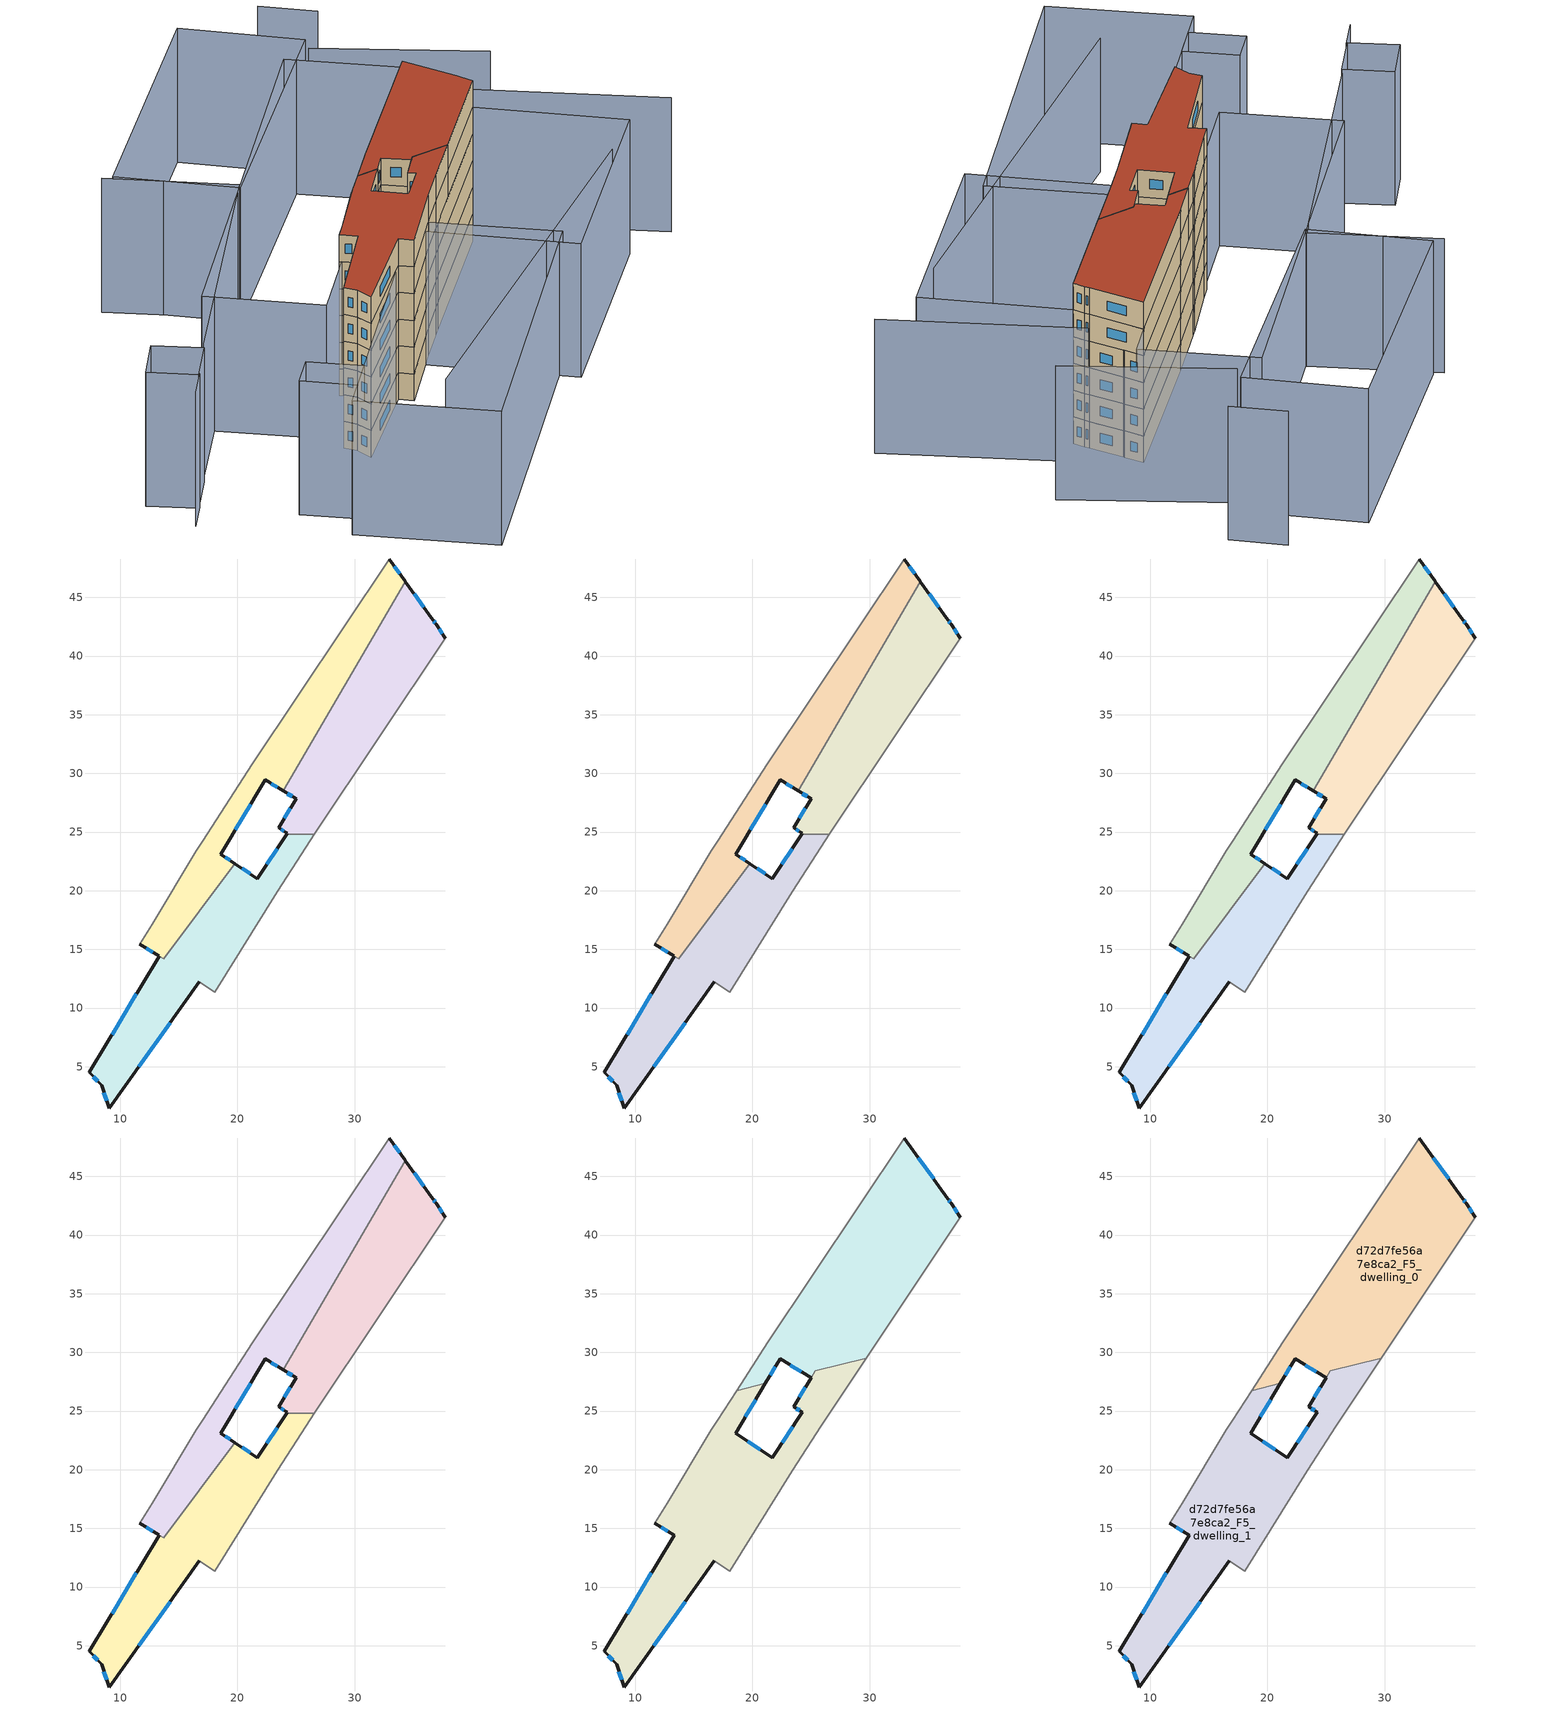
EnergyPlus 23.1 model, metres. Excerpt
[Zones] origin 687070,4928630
d72d7fe56a7e8ca2_F0_dwelling_0
 floor ground (EU_floor_Construction): 34.32,46.35 36.65,43.11 36.94,42.71 37.7,41.53 26.57,24.8 24.19,24.8 24.26,24.91 24.19,24.95 23.51,25.36 25.01,27.84 23.91,28.5 z0
 wall outside (EU_wall_Construction): 24.19,24.8 24.26,24.91 / 23.91,28.5 25.01,27.84 23.51,25.36 24.19,24.95 24.26,24.91 / 37.7,41.53 36.94,42.71 36.65,43.11 34.32,46.35 z0:3
 wall adiabatic (EU_wall_Construction): 26.57,24.8 37.7,41.53 z0:3
 wall to d72d7fe56a7e8ca2_F0_dwelling_2 (EU_wall_Construction): 24.19,24.8 26.57,24.8 z0:3
 wall to d72d7fe56a7e8ca2_F0_dwelling_1 (EU_wall_Construction): 34.32,46.35 23.91,28.5 z0:3
 window (EU_Window_Construction): 23.73,25.22 23.97,25.08 / 24.53,27.03 24,26.16 / 24.27,28.28 24.66,28.05 / 35.89,44.16 35.08,45.29 / 36.85,42.84 36.75,42.97 / 37.45,41.91 37.19,42.32 z0.98:2.02
d72d7fe56a7e8ca2_F0_dwelling_1
 floor ground (EU_floor_Construction): 32.93,48.26 34.29,46.39 34.32,46.35 23.91,28.5 22.36,29.44 18.57,23.13 19.78,22.32 13.72,14.2 11.68,15.43 12.74,17.13 16.51,23.39 16.99,24.18 21.29,30.85 z0
 wall outside (EU_wall_Construction): 11.68,15.43 13.32,14.44 / 34.32,46.35 34.29,46.39 32.93,48.26 / 19.78,22.32 18.57,23.13 22.36,29.44 23.91,28.5 z0:3
 wall adiabatic (EU_wall_Construction): 32.93,48.26 21.29,30.85 16.99,24.18 16.51,23.39 12.74,17.13 11.68,15.43 z0:3
 wall to d72d7fe56a7e8ca2_F0_dwelling_2 (EU_wall_Construction): 13.32,14.44 13.72,14.2 19.78,22.32 z0:3
 window (EU_Window_Construction): 12.22,15.11 12.79,14.76 / 33.85,47 33.37,47.66 / 22.87,29.13 23.41,28.8 / 19.81,25.18 21.13,27.38 / 19.39,22.58 18.97,22.86 z0.98:2.02
d72d7fe56a7e8ca2_F0_dwelling_2
 floor ground (EU_floor_Construction): 26.57,24.8 25.88,23.77 23.39,19.91 18.09,11.35 16.77,12.26 9.07,1.49 8.42,3.42 7.39,4.52 13.32,14.44 13.72,14.2 19.78,22.32 21.71,21.03 24.19,24.8 z0
 wall outside (EU_wall_Construction): 13.32,14.44 7.39,4.52 8.42,3.42 9.07,1.49 16.77,12.26 / 24.19,24.8 21.71,21.03 19.78,22.32 z0:3
 wall adiabatic (EU_wall_Construction): 16.77,12.26 18.09,11.35 23.39,19.91 25.88,23.77 26.57,24.8 z0:3
 window (EU_Window_Construction): 11.58,4.99 14.27,8.75 / 8.64,2.79 8.86,2.11 / 7.73,4.16 8.09,3.77 / 11.4,11.21 9.32,7.74 / 21.09,21.45 20.41,21.9 / 23.39,23.57 22.52,22.25 z0.98:2.02
d72d7fe56a7e8ca2_F1_dwelling_0
 floor to d72d7fe56a7e8ca2_F0_dwelling_0 (EU_floor_Construction): 34.32,46.35 36.65,43.11 36.94,42.71 37.7,41.53 26.57,24.8 24.19,24.8 24.26,24.91 24.19,24.95 23.51,25.36 25.01,27.84 23.91,28.5 z3
 wall outside (EU_wall_Construction): 24.19,24.8 24.26,24.91 / 23.91,28.5 25.01,27.84 23.51,25.36 24.19,24.95 24.26,24.91 / 37.7,41.53 36.94,42.71 36.65,43.11 34.32,46.35 z3:6
 wall adiabatic (EU_wall_Construction): 26.57,24.8 37.7,41.53 z3:6
 wall to d72d7fe56a7e8ca2_F1_dwelling_2 (EU_wall_Construction): 24.19,24.8 26.57,24.8 z3:6
 wall to d72d7fe56a7e8ca2_F1_dwelling_1 (EU_wall_Construction): 34.32,46.35 23.91,28.5 z3:6
 window (EU_Window_Construction): 23.73,25.22 23.97,25.08 / 24.53,27.03 24,26.16 / 24.27,28.28 24.66,28.05 / 35.89,44.16 35.08,45.29 / 36.85,42.84 36.75,42.97 / 37.45,41.91 37.19,42.32 z3.98:5.02
d72d7fe56a7e8ca2_F1_dwelling_1
 floor to d72d7fe56a7e8ca2_F0_dwelling_1 (EU_floor_Construction): 32.93,48.26 34.29,46.39 34.32,46.35 23.91,28.5 22.36,29.44 18.57,23.13 19.78,22.32 13.72,14.2 11.68,15.43 12.74,17.13 16.51,23.39 16.99,24.18 21.29,30.85 z3
 wall outside (EU_wall_Construction): 11.68,15.43 13.32,14.44 / 34.32,46.35 34.29,46.39 32.93,48.26 / 19.78,22.32 18.57,23.13 22.36,29.44 23.91,28.5 z3:6
 wall adiabatic (EU_wall_Construction): 32.93,48.26 21.29,30.85 16.99,24.18 16.51,23.39 12.74,17.13 11.68,15.43 z3:6
 wall to d72d7fe56a7e8ca2_F1_dwelling_2 (EU_wall_Construction): 13.32,14.44 13.72,14.2 19.78,22.32 z3:6
 window (EU_Window_Construction): 12.22,15.11 12.79,14.76 / 33.85,47 33.37,47.66 / 22.87,29.13 23.41,28.8 / 19.81,25.18 21.13,27.38 / 19.39,22.58 18.97,22.86 z3.98:5.02
d72d7fe56a7e8ca2_F1_dwelling_2
 floor to d72d7fe56a7e8ca2_F0_dwelling_2 (EU_floor_Construction): 26.57,24.8 25.88,23.77 23.39,19.91 18.09,11.35 16.77,12.26 9.07,1.49 8.42,3.42 7.39,4.52 13.32,14.44 13.72,14.2 19.78,22.32 21.71,21.03 24.19,24.8 z3
 wall outside (EU_wall_Construction): 13.32,14.44 7.39,4.52 8.42,3.42 9.07,1.49 16.77,12.26 / 24.19,24.8 21.71,21.03 19.78,22.32 z3:6
 wall adiabatic (EU_wall_Construction): 16.77,12.26 18.09,11.35 23.39,19.91 25.88,23.77 26.57,24.8 z3:6
 window (EU_Window_Construction): 11.58,4.99 14.27,8.75 / 8.64,2.79 8.86,2.11 / 7.73,4.16 8.09,3.77 / 11.4,11.21 9.32,7.74 / 21.09,21.45 20.41,21.9 / 23.39,23.57 22.52,22.25 z3.98:5.02
d72d7fe56a7e8ca2_F2_dwelling_0
 floor to d72d7fe56a7e8ca2_F1_dwelling_0 (EU_floor_Construction): 34.32,46.35 36.65,43.11 36.94,42.71 37.7,41.53 26.57,24.8 24.19,24.8 24.26,24.91 24.19,24.95 23.51,25.36 25.01,27.84 23.91,28.5 z6
 wall outside (EU_wall_Construction): 24.19,24.8 24.26,24.91 / 23.91,28.5 25.01,27.84 23.51,25.36 24.19,24.95 24.26,24.91 / 37.7,41.53 36.94,42.71 36.65,43.11 34.32,46.35 z6:9
 wall adiabatic (EU_wall_Construction): 26.57,24.8 37.7,41.53 z6:9
 wall to d72d7fe56a7e8ca2_F2_dwelling_2 (EU_wall_Construction): 24.19,24.8 26.57,24.8 z6:9
 wall to d72d7fe56a7e8ca2_F2_dwelling_1 (EU_wall_Construction): 34.32,46.35 23.91,28.5 z6:9
 window (EU_Window_Construction): 23.73,25.22 23.97,25.08 / 24.53,27.03 24,26.16 / 24.27,28.28 24.66,28.05 / 35.89,44.16 35.08,45.29 / 36.85,42.84 36.75,42.97 / 37.45,41.91 37.19,42.32 z6.98:8.02
d72d7fe56a7e8ca2_F2_dwelling_1
 floor to d72d7fe56a7e8ca2_F1_dwelling_1 (EU_floor_Construction): 32.93,48.26 34.29,46.39 34.32,46.35 23.91,28.5 22.36,29.44 18.57,23.13 19.78,22.32 13.72,14.2 11.68,15.43 12.74,17.13 16.51,23.39 16.99,24.18 21.29,30.85 z6
 wall outside (EU_wall_Construction): 11.68,15.43 13.32,14.44 / 34.32,46.35 34.29,46.39 32.93,48.26 / 19.78,22.32 18.57,23.13 22.36,29.44 23.91,28.5 z6:9
 wall adiabatic (EU_wall_Construction): 32.93,48.26 21.29,30.85 16.99,24.18 16.51,23.39 12.74,17.13 11.68,15.43 z6:9
 wall to d72d7fe56a7e8ca2_F2_dwelling_2 (EU_wall_Construction): 13.32,14.44 13.72,14.2 19.78,22.32 z6:9
 window (EU_Window_Construction): 12.22,15.11 12.79,14.76 / 33.85,47 33.37,47.66 / 22.87,29.13 23.41,28.8 / 19.81,25.18 21.13,27.38 / 19.39,22.58 18.97,22.86 z6.98:8.02
d72d7fe56a7e8ca2_F2_dwelling_2
 floor to d72d7fe56a7e8ca2_F1_dwelling_2 (EU_floor_Construction): 26.57,24.8 25.88,23.77 23.39,19.91 18.09,11.35 16.77,12.26 9.07,1.49 8.42,3.42 7.39,4.52 13.32,14.44 13.72,14.2 19.78,22.32 21.71,21.03 24.19,24.8 z6
 wall outside (EU_wall_Construction): 13.32,14.44 7.39,4.52 8.42,3.42 9.07,1.49 16.77,12.26 / 24.19,24.8 21.71,21.03 19.78,22.32 z6:9
 wall adiabatic (EU_wall_Construction): 16.77,12.26 18.09,11.35 23.39,19.91 25.88,23.77 26.57,24.8 z6:9
 window (EU_Window_Construction): 11.58,4.99 14.27,8.75 / 8.64,2.79 8.86,2.11 / 7.73,4.16 8.09,3.77 / 11.4,11.21 9.32,7.74 / 21.09,21.45 20.41,21.9 / 23.39,23.57 22.52,22.25 z6.98:8.02
d72d7fe56a7e8ca2_F3_dwelling_0
 floor to d72d7fe56a7e8ca2_F2_dwelling_0 (EU_floor_Construction): 34.32,46.35 36.65,43.11 36.94,42.71 37.7,41.53 26.57,24.8 24.19,24.8 24.26,24.91 24.19,24.95 23.51,25.36 25.01,27.84 23.91,28.5 z9
 wall outside (EU_wall_Construction): 24.19,24.8 24.26,24.91 / 23.91,28.5 25.01,27.84 23.51,25.36 24.19,24.95 24.26,24.91 / 37.7,41.53 36.94,42.71 36.65,43.11 34.32,46.35 z9:12
 wall adiabatic (EU_wall_Construction): 26.57,24.8 37.7,41.53 z9:12
 wall to d72d7fe56a7e8ca2_F3_dwelling_2 (EU_wall_Construction): 24.19,24.8 26.57,24.8 z9:12
 wall to d72d7fe56a7e8ca2_F3_dwelling_1 (EU_wall_Construction): 34.32,46.35 23.91,28.5 z9:12
 window (EU_Window_Construction): 23.73,25.22 23.97,25.08 / 24.53,27.03 24,26.16 / 24.27,28.28 24.66,28.05 / 35.89,44.16 35.08,45.29 / 36.85,42.84 36.75,42.97 / 37.45,41.91 37.19,42.32 z9.98:11.02
d72d7fe56a7e8ca2_F3_dwelling_1
 floor to d72d7fe56a7e8ca2_F2_dwelling_1 (EU_floor_Construction): 32.93,48.26 34.29,46.39 34.32,46.35 23.91,28.5 22.36,29.44 18.57,23.13 19.78,22.32 13.72,14.2 11.68,15.43 12.74,17.13 16.51,23.39 16.99,24.18 21.29,30.85 z9
 wall outside (EU_wall_Construction): 11.68,15.43 13.32,14.44 / 34.32,46.35 34.29,46.39 32.93,48.26 / 19.78,22.32 18.57,23.13 22.36,29.44 23.91,28.5 z9:12
 wall adiabatic (EU_wall_Construction): 32.93,48.26 21.29,30.85 16.99,24.18 16.51,23.39 12.74,17.13 11.68,15.43 z9:12
 wall to d72d7fe56a7e8ca2_F3_dwelling_2 (EU_wall_Construction): 13.32,14.44 13.72,14.2 19.78,22.32 z9:12
 window (EU_Window_Construction): 12.22,15.11 12.79,14.76 / 33.85,47 33.37,47.66 / 22.87,29.13 23.41,28.8 / 19.81,25.18 21.13,27.38 / 19.39,22.58 18.97,22.86 z9.98:11.02
d72d7fe56a7e8ca2_F3_dwelling_2
 floor to d72d7fe56a7e8ca2_F2_dwelling_2 (EU_floor_Construction): 26.57,24.8 25.88,23.77 23.39,19.91 18.09,11.35 16.77,12.26 9.07,1.49 8.42,3.42 7.39,4.52 13.32,14.44 13.72,14.2 19.78,22.32 21.71,21.03 24.19,24.8 z9
 wall outside (EU_wall_Construction): 13.32,14.44 7.39,4.52 8.42,3.42 9.07,1.49 16.77,12.26 / 24.19,24.8 21.71,21.03 19.78,22.32 z9:12
 wall adiabatic (EU_wall_Construction): 16.77,12.26 18.09,11.35 23.39,19.91 25.88,23.77 26.57,24.8 z9:12
 window (EU_Window_Construction): 11.58,4.99 14.27,8.75 / 8.64,2.79 8.86,2.11 / 7.73,4.16 8.09,3.77 / 11.4,11.21 9.32,7.74 / 21.09,21.45 20.41,21.9 / 23.39,23.57 22.52,22.25 z9.98:11.02
d72d7fe56a7e8ca2_F4_dwelling_0
 floor to d72d7fe56a7e8ca2_F3_dwelling_0 (EU_floor_Construction): 34.32,46.35 36.65,43.11 36.94,42.71 37.7,41.53 29.69,29.5 25.37,28.42 25.01,27.84 23.91,28.5 z12
 floor to d72d7fe56a7e8ca2_F3_dwelling_1 (EU_floor_Construction): 32.93,48.26 34.32,46.35 23.91,28.5 22.36,29.44 21.12,27.36 18.65,26.75 21.29,30.85 z12
 wall outside (EU_wall_Construction): 21.12,27.36 22.36,29.44 25.01,27.84 / 37.7,41.53 36.94,42.71 36.65,43.11 32.93,48.26 z12:15
 wall adiabatic (EU_wall_Construction): 32.93,48.26 21.29,30.85 18.65,26.75 / 29.69,29.5 37.7,41.53 z12:15
 wall to d72d7fe56a7e8ca2_F4_dwelling_1 (EU_wall_Construction): 18.65,26.75 21.12,27.36 / 25.01,27.84 25.37,28.42 29.69,29.5 z12:15
 window (EU_Window_Construction): 21.52,28.04 21.96,28.76 / 35.44,44.78 34.14,46.59 / 36.85,42.84 36.75,42.97 / 37.45,41.91 37.19,42.32 / 23.23,28.92 24.15,28.36 z12.98:14.02
d72d7fe56a7e8ca2_F4_dwelling_1
 floor to d72d7fe56a7e8ca2_F3_dwelling_0 (EU_floor_Construction): 29.69,29.5 26.57,24.8 24.19,24.8 24.26,24.91 23.51,25.36 25.37,28.42 z12
 floor to d72d7fe56a7e8ca2_F3_dwelling_2 (EU_floor_Construction): 26.57,24.8 25.88,23.77 23.39,19.91 18.09,11.35 16.77,12.26 9.07,1.49 8.42,3.42 7.39,4.52 13.32,14.44 13.72,14.2 19.78,22.32 21.71,21.03 24.19,24.8 z12
 floor to d72d7fe56a7e8ca2_F3_dwelling_1 (EU_floor_Construction): 21.12,27.36 18.57,23.13 19.78,22.32 13.72,14.2 11.68,15.43 12.74,17.13 16.51,23.39 16.99,24.18 18.65,26.75 z12
 wall outside (EU_wall_Construction): 11.68,15.43 13.32,14.44 7.39,4.52 8.42,3.42 9.07,1.49 16.77,12.26 / 25.01,27.84 23.51,25.36 24.26,24.91 21.71,21.03 18.57,23.13 21.12,27.36 z12:15
 wall adiabatic (EU_wall_Construction): 18.65,26.75 16.99,24.18 16.51,23.39 12.74,17.13 11.68,15.43 / 16.77,12.26 18.09,11.35 23.39,19.91 25.88,23.77 29.69,29.5 z12:15
 window (EU_Window_Construction): 8.64,2.79 8.86,2.11 / 7.73,4.16 8.09,3.77 / 11.4,11.21 9.32,7.74 / 12.22,15.1 12.79,14.76 / 19.4,24.5 20.29,25.98 / 20.69,21.71 19.59,22.44 / 23.43,23.64 22.54,22.29 / 23.76,25.21 24.02,25.05 / 11.58,4.99 14.27,8.75 / 24.53,27.03 24,26.16 z12.98:14.02
d72d7fe56a7e8ca2_F5_dwelling_0
 floor to d72d7fe56a7e8ca2_F4_dwelling_0 (EU_floor_Construction): 32.93,48.26 36.65,43.11 36.94,42.71 37.7,41.53 29.69,29.5 25.37,28.42 25.01,27.84 22.36,29.44 21.12,27.36 18.65,26.75 21.29,30.85 z15
 wall outside (EU_wall_Construction): 21.12,27.36 22.36,29.44 25.01,27.84 / 37.7,41.53 36.94,42.71 36.65,43.11 32.93,48.26 z15:18
 wall adiabatic (EU_wall_Construction): 32.93,48.26 21.29,30.85 18.65,26.75 / 29.69,29.5 37.7,41.53 z15:18
 wall to d72d7fe56a7e8ca2_F5_dwelling_1 (EU_wall_Construction): 18.65,26.75 21.12,27.36 / 25.01,27.84 25.37,28.42 29.69,29.5 z15:18
 window (EU_Window_Construction): 21.52,28.04 21.96,28.76 / 35.44,44.78 34.14,46.59 / 36.85,42.84 36.75,42.97 / 37.45,41.91 37.19,42.32 / 23.23,28.92 24.15,28.36 z15.98:17.02
 roof outside (EU_roof_Construction): 29.69,29.5 37.7,41.53 36.94,42.71 36.65,43.11 32.93,48.26 21.29,30.85 18.65,26.75 21.12,27.36 22.36,29.44 25.01,27.84 25.37,28.42 z18
d72d7fe56a7e8ca2_F5_dwelling_1
 floor to d72d7fe56a7e8ca2_F4_dwelling_1 (EU_floor_Construction): 29.69,29.5 25.88,23.77 23.39,19.91 18.09,11.35 16.77,12.26 9.07,1.49 8.42,3.42 7.39,4.52 13.32,14.44 11.68,15.43 12.74,17.13 16.51,23.39 16.99,24.18 18.65,26.75 21.12,27.36 18.57,23.13 21.71,21.03 24.26,24.91 23.51,25.36 25.37,28.42 z15
 wall outside (EU_wall_Construction): 11.68,15.43 13.32,14.44 7.39,4.52 8.42,3.42 9.07,1.49 16.77,12.26 / 25.01,27.84 23.51,25.36 24.26,24.91 21.71,21.03 18.57,23.13 21.12,27.36 z15:18
 wall adiabatic (EU_wall_Construction): 18.65,26.75 16.99,24.18 16.51,23.39 12.74,17.13 11.68,15.43 / 16.77,12.26 18.09,11.35 23.39,19.91 25.88,23.77 29.69,29.5 z15:18
 window (EU_Window_Construction): 8.64,2.79 8.86,2.11 / 7.73,4.16 8.09,3.77 / 11.4,11.21 9.32,7.74 / 12.22,15.1 12.79,14.76 / 19.4,24.5 20.29,25.98 / 20.69,21.71 19.59,22.44 / 23.43,23.64 22.54,22.29 / 23.76,25.21 24.02,25.05 / 11.58,4.99 14.27,8.75 / 24.53,27.03 24,26.16 z15.98:17.02
 roof outside (EU_roof_Construction): 18.09,11.35 23.39,19.91 25.88,23.77 29.69,29.5 25.37,28.42 23.51,25.36 24.26,24.91 21.71,21.03 18.57,23.13 21.12,27.36 18.65,26.75 16.99,24.18 16.51,23.39 12.74,17.13 11.68,15.43 13.32,14.44 7.39,4.52 8.42,3.42 9.07,1.49 16.77,12.26 z18
shading: -11.08,-1.78 -13.13,-5.42 / 11,-12.78 46.79,27.41 / -2.62,41.95 9.43,35.14 / 9.43,35.14 -8.08,4.13 / 56.72,35.46 37.97,45.92 / 32.06,67.34 27.02,70.8 / 44.28,52.21 27.92,60.15 / -0.33,-3.63 4.69,-6.81 / 4.69,-6.81 2.39,-10.44 / 2.39,-10.44 -2.63,-7.25 / -2.63,-7.25 -0.33,-3.63 / 13.28,-21.55 0.46,-13.44 / 0.46,-13.44 22.08,20.73 / 22.08,20.73 34.9,12.63 / 34.9,12.63 13.28,-21.55 / -15.94,0.65 -13.07,5.91 / -13.07,5.91 -8.36,3.34 / -8.36,3.34 -11.24,-1.92 / -11.24,-1.92 -15.94,0.65 / 22.21,18.25 37.7,41.53 / 37.7,41.53 50.99,32.69 / 50.99,32.69 35.5,9.41 / 35.5,9.41 22.21,18.25 / 35.37,52.1 6.68,7.08 / 6.68,7.08 -4.01,13.9 / -4.01,13.9 24.69,58.91 / 24.69,58.91 35.37,52.1 / -1.48,41.85 17.64,69.46 / 17.64,69.46 28.37,62.02 / 28.37,62.02 9.24,34.42 / 9.24,34.42 -1.48,41.85 z0:15
[Building]
EU S2 Campaign: North Axis=0; Terrain=City; Solar Distribution=FullExterior
[Site:Location]
Bologna: Latitude=44.5; Longitude=11.25; Time Zone=1; Elevation=37
[SizingPeriod:WeatherFileDays]
AnnualSizingPeriod: Begin Month=1; Begin Day of Month=1; End Month=12; End Day of Month=31; Day of Week for Start Day=Monday; Use Weather File Daylight Saving Period=No; Use Weather File Rain and Snow Indicators=No
[MATERIAL]
EU_InternalMass_Material: Roughness=MediumRough; Thickness=0.1; Conductivity=1; Density=1800; Specific Heat=900; Thermal Absorptance=0.9; Solar Absorptance=0.7; Visible Absorptance=0.7
[MATERIAL:NOMASS] Roughness=MediumRough; Thermal Absorptance=0.9; Solar Absorptance=0.7; Visible Absorptance=0.7
Name | Thermal Resistance
EU_wall_NoMass | 0.905828
EU_roof_NoMass | 0.37593
EU_floor_NoMass | 0.67114
[WINDOWMATERIAL:SIMPLEGLAZINGSYSTEM]
EU_Window_SimpleGlazing: UFactor=4.52486; Solar Heat Gain Coefficient=0.85; Visible Transmittance=0.85
[CONSTRUCTION]
EU_wall_Construction: EU_wall_NoMass
EU_roof_Construction: EU_roof_NoMass
EU_floor_Construction: EU_floor_NoMass
EU_InternalMass_Construction: EU_InternalMass_Material
EU_Window_Construction: EU_Window_SimpleGlazing
[ZONE] Type=1; Multiplier=1; Ceiling Height=autocalculate; Floor Area=autocalculate; Part of Total Floor Area=Yes
Name | Volume
d72d7fe56a7e8ca2_F0_dwelling_0 | 305.542
d72d7fe56a7e8ca2_F1_dwelling_0; d72d7fe56a7e8ca2_F2_dwelling_0; d72d7fe56a7e8ca2_F3_dwelling_0 | 305.543
d72d7fe56a7e8ca2_F4_dwelling_0; d72d7fe56a7e8ca2_F5_dwelling_0 | 459.593
d72d7fe56a7e8ca2_F0_dwelling_1; d72d7fe56a7e8ca2_F1_dwelling_1; d72d7fe56a7e8ca2_F2_dwelling_1; d72d7fe56a7e8ca2_F3_dwelling_1 | 305.958
d72d7fe56a7e8ca2_F4_dwelling_1 | 458.189
d72d7fe56a7e8ca2_F5_dwelling_1 | 458.197
d72d7fe56a7e8ca2_F0_dwelling_2; d72d7fe56a7e8ca2_F1_dwelling_2; d72d7fe56a7e8ca2_F2_dwelling_2; d72d7fe56a7e8ca2_F3_dwelling_2 | 306.302
[INTERNALMASS] Construction=EU_InternalMass_Construction
Name | Zone or ZoneList | Surface Area
d72d7fe56a7e8ca2_F0_dwelling_0_EU_InternalMass | d72d7fe56a7e8ca2_F0_dwelling_0 | 101.849
d72d7fe56a7e8ca2_F0_dwelling_1_EU_InternalMass | d72d7fe56a7e8ca2_F0_dwelling_1 | 101.986
d72d7fe56a7e8ca2_F0_dwelling_2_EU_InternalMass | d72d7fe56a7e8ca2_F0_dwelling_2 | 102.1
d72d7fe56a7e8ca2_F1_dwelling_0_EU_InternalMass | d72d7fe56a7e8ca2_F1_dwelling_0 | 101.849
d72d7fe56a7e8ca2_F1_dwelling_1_EU_InternalMass | d72d7fe56a7e8ca2_F1_dwelling_1 | 101.986
d72d7fe56a7e8ca2_F1_dwelling_2_EU_InternalMass | d72d7fe56a7e8ca2_F1_dwelling_2 | 102.1
d72d7fe56a7e8ca2_F2_dwelling_0_EU_InternalMass | d72d7fe56a7e8ca2_F2_dwelling_0 | 101.849
d72d7fe56a7e8ca2_F2_dwelling_1_EU_InternalMass | d72d7fe56a7e8ca2_F2_dwelling_1 | 101.986
d72d7fe56a7e8ca2_F2_dwelling_2_EU_InternalMass | d72d7fe56a7e8ca2_F2_dwelling_2 | 102.1
d72d7fe56a7e8ca2_F3_dwelling_0_EU_InternalMass | d72d7fe56a7e8ca2_F3_dwelling_0 | 101.849
d72d7fe56a7e8ca2_F3_dwelling_1_EU_InternalMass | d72d7fe56a7e8ca2_F3_dwelling_1 | 101.986
d72d7fe56a7e8ca2_F3_dwelling_2_EU_InternalMass | d72d7fe56a7e8ca2_F3_dwelling_2 | 102.1
d72d7fe56a7e8ca2_F4_dwelling_0_EU_InternalMass | d72d7fe56a7e8ca2_F4_dwelling_0 | 153.198
d72d7fe56a7e8ca2_F4_dwelling_1_EU_InternalMass | d72d7fe56a7e8ca2_F4_dwelling_1 | 152.736
d72d7fe56a7e8ca2_F5_dwelling_0_EU_InternalMass | d72d7fe56a7e8ca2_F5_dwelling_0 | 153.198
d72d7fe56a7e8ca2_F5_dwelling_1_EU_InternalMass | d72d7fe56a7e8ca2_F5_dwelling_1 | 152.736
[OTHEREQUIPMENT] Fuel Type=Electricity; Design Level Calculation Method=Watts/Area; Power per Zone Floor Area=1; Fraction Latent=0; Fraction Radiant=0; Fraction Lost=0; Carbon Dioxide Generation Rate=0; EndUse Subcategory=EU_Step8_InternalGains
Name | Zone or ZoneList or Space or SpaceList | Schedule
EU_Step8_InternalGain_d72d7fe56a7e8ca2_F0_dwelling_0_f000 | d72d7fe56a7e8ca2_F0_dwelling_0 | EU_Step8_GainSchedule_d72d7fe56a7e8ca2_F0_dwelling_0_f000
EU_Step8_InternalGain_d72d7fe56a7e8ca2_F0_dwelling_1_f000 | d72d7fe56a7e8ca2_F0_dwelling_1 | EU_Step8_GainSchedule_d72d7fe56a7e8ca2_F0_dwelling_1_f000
EU_Step8_InternalGain_d72d7fe56a7e8ca2_F0_dwelling_2_f000 | d72d7fe56a7e8ca2_F0_dwelling_2 | EU_Step8_GainSchedule_d72d7fe56a7e8ca2_F0_dwelling_2_f000
EU_Step8_InternalGain_d72d7fe56a7e8ca2_F1_dwelling_0_f000 | d72d7fe56a7e8ca2_F1_dwelling_0 | EU_Step8_GainSchedule_d72d7fe56a7e8ca2_F1_dwelling_0_f000
EU_Step8_InternalGain_d72d7fe56a7e8ca2_F1_dwelling_1_f000 | d72d7fe56a7e8ca2_F1_dwelling_1 | EU_Step8_GainSchedule_d72d7fe56a7e8ca2_F1_dwelling_1_f000
EU_Step8_InternalGain_d72d7fe56a7e8ca2_F1_dwelling_2_f000 | d72d7fe56a7e8ca2_F1_dwelling_2 | EU_Step8_GainSchedule_d72d7fe56a7e8ca2_F1_dwelling_2_f000
EU_Step8_InternalGain_d72d7fe56a7e8ca2_F2_dwelling_0_f000 | d72d7fe56a7e8ca2_F2_dwelling_0 | EU_Step8_GainSchedule_d72d7fe56a7e8ca2_F2_dwelling_0_f000
EU_Step8_InternalGain_d72d7fe56a7e8ca2_F2_dwelling_1_f000 | d72d7fe56a7e8ca2_F2_dwelling_1 | EU_Step8_GainSchedule_d72d7fe56a7e8ca2_F2_dwelling_1_f000
EU_Step8_InternalGain_d72d7fe56a7e8ca2_F2_dwelling_2_f000 | d72d7fe56a7e8ca2_F2_dwelling_2 | EU_Step8_GainSchedule_d72d7fe56a7e8ca2_F2_dwelling_2_f000
EU_Step8_InternalGain_d72d7fe56a7e8ca2_F3_dwelling_0_f000 | d72d7fe56a7e8ca2_F3_dwelling_0 | EU_Step8_GainSchedule_d72d7fe56a7e8ca2_F3_dwelling_0_f000
EU_Step8_InternalGain_d72d7fe56a7e8ca2_F3_dwelling_1_f000 | d72d7fe56a7e8ca2_F3_dwelling_1 | EU_Step8_GainSchedule_d72d7fe56a7e8ca2_F3_dwelling_1_f000
EU_Step8_InternalGain_d72d7fe56a7e8ca2_F3_dwelling_2_f000 | d72d7fe56a7e8ca2_F3_dwelling_2 | EU_Step8_GainSchedule_d72d7fe56a7e8ca2_F3_dwelling_2_f000
EU_Step8_InternalGain_d72d7fe56a7e8ca2_F4_dwelling_0_f000 | d72d7fe56a7e8ca2_F4_dwelling_0 | EU_Step8_GainSchedule_d72d7fe56a7e8ca2_F4_dwelling_0_f000
EU_Step8_InternalGain_d72d7fe56a7e8ca2_F4_dwelling_1_f000 | d72d7fe56a7e8ca2_F4_dwelling_1 | EU_Step8_GainSchedule_d72d7fe56a7e8ca2_F4_dwelling_1_f000
EU_Step8_InternalGain_d72d7fe56a7e8ca2_F5_dwelling_0_f000 | d72d7fe56a7e8ca2_F5_dwelling_0 | EU_Step8_GainSchedule_d72d7fe56a7e8ca2_F5_dwelling_0_f000
EU_Step8_InternalGain_d72d7fe56a7e8ca2_F5_dwelling_1_f000 | d72d7fe56a7e8ca2_F5_dwelling_1 | EU_Step8_GainSchedule_d72d7fe56a7e8ca2_F5_dwelling_1_f000
[ZONEVENTILATION:DESIGNFLOWRATE] Schedule=EU_AlwaysOn; Design Flow Rate Calculation Method=AirChanges/Hour; Air Changes per Hour=0.73129; Ventilation Type=Natural; Fan Pressure Rise=0; Fan Total Efficiency=1; Constant Term Coefficient=1; Temperature Term Coefficient=0; Velocity Term Coefficient=0; Velocity Squared Term Coefficient=0; Minimum Indoor Temperature=-100; Maximum Indoor Temperature=100; Delta Temperature=-100; Minimum Outdoor Temperature=-100; Maximum Outdoor Temperature=100; Maximum Wind Speed=40
Name | Zone or ZoneList or Space or SpaceList
EU_ConstantAir_d72d7fe56a7e8ca2_F0_dwelling_0 | d72d7fe56a7e8ca2_F0_dwelling_0
EU_ConstantAir_d72d7fe56a7e8ca2_F0_dwelling_1 | d72d7fe56a7e8ca2_F0_dwelling_1
EU_ConstantAir_d72d7fe56a7e8ca2_F0_dwelling_2 | d72d7fe56a7e8ca2_F0_dwelling_2
EU_ConstantAir_d72d7fe56a7e8ca2_F1_dwelling_0 | d72d7fe56a7e8ca2_F1_dwelling_0
EU_ConstantAir_d72d7fe56a7e8ca2_F1_dwelling_1 | d72d7fe56a7e8ca2_F1_dwelling_1
EU_ConstantAir_d72d7fe56a7e8ca2_F1_dwelling_2 | d72d7fe56a7e8ca2_F1_dwelling_2
EU_ConstantAir_d72d7fe56a7e8ca2_F2_dwelling_0 | d72d7fe56a7e8ca2_F2_dwelling_0
EU_ConstantAir_d72d7fe56a7e8ca2_F2_dwelling_1 | d72d7fe56a7e8ca2_F2_dwelling_1
EU_ConstantAir_d72d7fe56a7e8ca2_F2_dwelling_2 | d72d7fe56a7e8ca2_F2_dwelling_2
EU_ConstantAir_d72d7fe56a7e8ca2_F3_dwelling_0 | d72d7fe56a7e8ca2_F3_dwelling_0
EU_ConstantAir_d72d7fe56a7e8ca2_F3_dwelling_1 | d72d7fe56a7e8ca2_F3_dwelling_1
EU_ConstantAir_d72d7fe56a7e8ca2_F3_dwelling_2 | d72d7fe56a7e8ca2_F3_dwelling_2
EU_ConstantAir_d72d7fe56a7e8ca2_F4_dwelling_0 | d72d7fe56a7e8ca2_F4_dwelling_0
EU_ConstantAir_d72d7fe56a7e8ca2_F4_dwelling_1 | d72d7fe56a7e8ca2_F4_dwelling_1
EU_ConstantAir_d72d7fe56a7e8ca2_F5_dwelling_0 | d72d7fe56a7e8ca2_F5_dwelling_0
EU_ConstantAir_d72d7fe56a7e8ca2_F5_dwelling_1 | d72d7fe56a7e8ca2_F5_dwelling_1
[HVACTEMPLATE:THERMOSTAT] Constant Heating Setpoint=20; Constant Cooling Setpoint=50
EU_HeatOnly_d72d7fe56a7e8ca2_F0_dwelling_0; EU_HeatOnly_d72d7fe56a7e8ca2_F0_dwelling_1; EU_HeatOnly_d72d7fe56a7e8ca2_F0_dwelling_2; EU_HeatOnly_d72d7fe56a7e8ca2_F1_dwelling_0; EU_HeatOnly_d72d7fe56a7e8ca2_F1_dwelling_1; EU_HeatOnly_d72d7fe56a7e8ca2_F1_dwelling_2; EU_HeatOnly_d72d7fe56a7e8ca2_F2_dwelling_0; EU_HeatOnly_d72d7fe56a7e8ca2_F2_dwelling_1; EU_HeatOnly_d72d7fe56a7e8ca2_F2_dwelling_2; EU_HeatOnly_d72d7fe56a7e8ca2_F3_dwelling_0; EU_HeatOnly_d72d7fe56a7e8ca2_F3_dwelling_1; EU_HeatOnly_d72d7fe56a7e8ca2_F3_dwelling_2; EU_HeatOnly_d72d7fe56a7e8ca2_F4_dwelling_0; EU_HeatOnly_d72d7fe56a7e8ca2_F4_dwelling_1; EU_HeatOnly_d72d7fe56a7e8ca2_F5_dwelling_0; EU_HeatOnly_d72d7fe56a7e8ca2_F5_dwelling_1
[HVACTEMPLATE:ZONE:IDEALLOADSAIRSYSTEM] System Availability Schedule=EU_AlwaysOn; Maximum Heating Supply Air Temperature=50; Minimum Cooling Supply Air Temperature=13; Maximum Heating Supply Air Humidity Ratio=0.0156; Minimum Cooling Supply Air Humidity Ratio=0.0077; Heating Limit=NoLimit; Cooling Limit=NoLimit; Heating Availability Schedule=EU_AlwaysOn; Cooling Availability Schedule=EU_CoolingOff; Dehumidification Control Type=ConstantSensibleHeatRatio; Cooling Sensible Heat Ratio=0.7; Dehumidification Setpoint=60; Humidification Control Type=None; Humidification Setpoint=30; Outdoor Air Method=None; Outdoor Air Flow Rate per Person=0.00944; Outdoor Air Flow Rate per Zone Floor Area=0; Outdoor Air Flow Rate per Zone=0; Demand Controlled Ventilation Type=None; Outdoor Air Economizer Type=NoEconomizer; Heat Recovery Type=None; Sensible Heat Recovery Effectiveness=0.7; Latent Heat Recovery Effectiveness=0.65
Name | Template Thermostat
d72d7fe56a7e8ca2_F0_dwelling_0 | EU_HeatOnly_d72d7fe56a7e8ca2_F0_dwelling_0
d72d7fe56a7e8ca2_F0_dwelling_1 | EU_HeatOnly_d72d7fe56a7e8ca2_F0_dwelling_1
d72d7fe56a7e8ca2_F0_dwelling_2 | EU_HeatOnly_d72d7fe56a7e8ca2_F0_dwelling_2
d72d7fe56a7e8ca2_F1_dwelling_0 | EU_HeatOnly_d72d7fe56a7e8ca2_F1_dwelling_0
d72d7fe56a7e8ca2_F1_dwelling_1 | EU_HeatOnly_d72d7fe56a7e8ca2_F1_dwelling_1
d72d7fe56a7e8ca2_F1_dwelling_2 | EU_HeatOnly_d72d7fe56a7e8ca2_F1_dwelling_2
d72d7fe56a7e8ca2_F2_dwelling_0 | EU_HeatOnly_d72d7fe56a7e8ca2_F2_dwelling_0
d72d7fe56a7e8ca2_F2_dwelling_1 | EU_HeatOnly_d72d7fe56a7e8ca2_F2_dwelling_1
d72d7fe56a7e8ca2_F2_dwelling_2 | EU_HeatOnly_d72d7fe56a7e8ca2_F2_dwelling_2
d72d7fe56a7e8ca2_F3_dwelling_0 | EU_HeatOnly_d72d7fe56a7e8ca2_F3_dwelling_0
d72d7fe56a7e8ca2_F3_dwelling_1 | EU_HeatOnly_d72d7fe56a7e8ca2_F3_dwelling_1
d72d7fe56a7e8ca2_F3_dwelling_2 | EU_HeatOnly_d72d7fe56a7e8ca2_F3_dwelling_2
d72d7fe56a7e8ca2_F4_dwelling_0 | EU_HeatOnly_d72d7fe56a7e8ca2_F4_dwelling_0
d72d7fe56a7e8ca2_F4_dwelling_1 | EU_HeatOnly_d72d7fe56a7e8ca2_F4_dwelling_1
d72d7fe56a7e8ca2_F5_dwelling_0 | EU_HeatOnly_d72d7fe56a7e8ca2_F5_dwelling_0
d72d7fe56a7e8ca2_F5_dwelling_1 | EU_HeatOnly_d72d7fe56a7e8ca2_F5_dwelling_1
[SIZING:ZONE] Zone Cooling Design Supply Air Temperature Input Method=SupplyAirTemperature; Zone Cooling Design Supply Air Temperature=13; Zone Heating Design Supply Air Temperature Input Method=SupplyAirTemperature; Zone Heating Design Supply Air Temperature=50; Zone Cooling Design Supply Air Humidity Ratio=0.008; Zone Heating Design Supply Air Humidity Ratio=0.008; Cooling Design Air Flow Method=DesignDay; Cooling Design Air Flow Rate=0; Cooling Minimum Air Flow per Zone Floor Area=0.000762; Cooling Minimum Air Flow=0; Cooling Minimum Air Flow Fraction=0.2; Heating Design Air Flow Method=DesignDay; Heating Design Air Flow Rate=0; Heating Maximum Air Flow per Zone Floor Area=0.002032; Heating Maximum Air Flow=0.141576; Heating Maximum Air Flow Fraction=0.3; Account for Dedicated Outdoor Air System=No; Dedicated Outdoor Air System Control Strategy=NeutralSupplyAir; Dedicated Outdoor Air Low Setpoint Temperature for Design=autosize; Dedicated Outdoor Air High Setpoint Temperature for Design=autosize; Zone Load Sizing Method=Sensible Load Only No Latent Load; Zone Latent Cooling Design Supply Air Humidity Ratio Input Method=HumidityRatioDifference; Zone Cooling Design Supply Air Humidity Ratio Difference=0.005; Zone Latent Heating Design Supply Air Humidity Ratio Input Method=HumidityRatioDifference; Zone Humidification Design Supply Air Humidity Ratio Difference=0.005
d72d7fe56a7e8ca2_F0_dwelling_0; d72d7fe56a7e8ca2_F0_dwelling_1; d72d7fe56a7e8ca2_F0_dwelling_2; d72d7fe56a7e8ca2_F1_dwelling_0; d72d7fe56a7e8ca2_F1_dwelling_1; d72d7fe56a7e8ca2_F1_dwelling_2; d72d7fe56a7e8ca2_F2_dwelling_0; d72d7fe56a7e8ca2_F2_dwelling_1; d72d7fe56a7e8ca2_F2_dwelling_2; d72d7fe56a7e8ca2_F3_dwelling_0; d72d7fe56a7e8ca2_F3_dwelling_1; d72d7fe56a7e8ca2_F3_dwelling_2; d72d7fe56a7e8ca2_F4_dwelling_0; d72d7fe56a7e8ca2_F4_dwelling_1; d72d7fe56a7e8ca2_F5_dwelling_0; d72d7fe56a7e8ca2_F5_dwelling_1
[SCHEDULE:CONSTANT]
Name | Hourly Value
EU_AlwaysOn | 1
EU_CoolingOff | 0
[SCHEDULE:FILE] Column Number=1; Rows to Skip at Top=0; Number of Hours of Data=8760; Column Separator=Comma; Interpolate to Timestep=No; Minutes per Item=60; Adjust Schedule for Daylight Savings=Yes
Name | File
EU_Step8_GainSchedule_d72d7fe56a7e8ca2_F0_dwelling_0_f000 | ../../schedules/d72d7fe56a7e8ca2/d72d7fe56a7e8ca2_F0_dwelling_0_f000_gain.csv
EU_Step8_GainSchedule_d72d7fe56a7e8ca2_F0_dwelling_1_f000 | ../../schedules/d72d7fe56a7e8ca2/d72d7fe56a7e8ca2_F0_dwelling_1_f000_gain.csv
EU_Step8_GainSchedule_d72d7fe56a7e8ca2_F0_dwelling_2_f000 | ../../schedules/d72d7fe56a7e8ca2/d72d7fe56a7e8ca2_F0_dwelling_2_f000_gain.csv
EU_Step8_GainSchedule_d72d7fe56a7e8ca2_F1_dwelling_0_f000 | ../../schedules/d72d7fe56a7e8ca2/d72d7fe56a7e8ca2_F1_dwelling_0_f000_gain.csv
EU_Step8_GainSchedule_d72d7fe56a7e8ca2_F1_dwelling_1_f000 | ../../schedules/d72d7fe56a7e8ca2/d72d7fe56a7e8ca2_F1_dwelling_1_f000_gain.csv
EU_Step8_GainSchedule_d72d7fe56a7e8ca2_F1_dwelling_2_f000 | ../../schedules/d72d7fe56a7e8ca2/d72d7fe56a7e8ca2_F1_dwelling_2_f000_gain.csv
EU_Step8_GainSchedule_d72d7fe56a7e8ca2_F2_dwelling_0_f000 | ../../schedules/d72d7fe56a7e8ca2/d72d7fe56a7e8ca2_F2_dwelling_0_f000_gain.csv
EU_Step8_GainSchedule_d72d7fe56a7e8ca2_F2_dwelling_1_f000 | ../../schedules/d72d7fe56a7e8ca2/d72d7fe56a7e8ca2_F2_dwelling_1_f000_gain.csv
EU_Step8_GainSchedule_d72d7fe56a7e8ca2_F2_dwelling_2_f000 | ../../schedules/d72d7fe56a7e8ca2/d72d7fe56a7e8ca2_F2_dwelling_2_f000_gain.csv
EU_Step8_GainSchedule_d72d7fe56a7e8ca2_F3_dwelling_0_f000 | ../../schedules/d72d7fe56a7e8ca2/d72d7fe56a7e8ca2_F3_dwelling_0_f000_gain.csv
EU_Step8_GainSchedule_d72d7fe56a7e8ca2_F3_dwelling_1_f000 | ../../schedules/d72d7fe56a7e8ca2/d72d7fe56a7e8ca2_F3_dwelling_1_f000_gain.csv
EU_Step8_GainSchedule_d72d7fe56a7e8ca2_F3_dwelling_2_f000 | ../../schedules/d72d7fe56a7e8ca2/d72d7fe56a7e8ca2_F3_dwelling_2_f000_gain.csv
EU_Step8_GainSchedule_d72d7fe56a7e8ca2_F4_dwelling_0_f000 | ../../schedules/d72d7fe56a7e8ca2/d72d7fe56a7e8ca2_F4_dwelling_0_f000_gain.csv
EU_Step8_GainSchedule_d72d7fe56a7e8ca2_F4_dwelling_1_f000 | ../../schedules/d72d7fe56a7e8ca2/d72d7fe56a7e8ca2_F4_dwelling_1_f000_gain.csv
EU_Step8_GainSchedule_d72d7fe56a7e8ca2_F5_dwelling_0_f000 | ../../schedules/d72d7fe56a7e8ca2/d72d7fe56a7e8ca2_F5_dwelling_0_f000_gain.csv
EU_Step8_GainSchedule_d72d7fe56a7e8ca2_F5_dwelling_1_f000 | ../../schedules/d72d7fe56a7e8ca2/d72d7fe56a7e8ca2_F5_dwelling_1_f000_gain.csv
